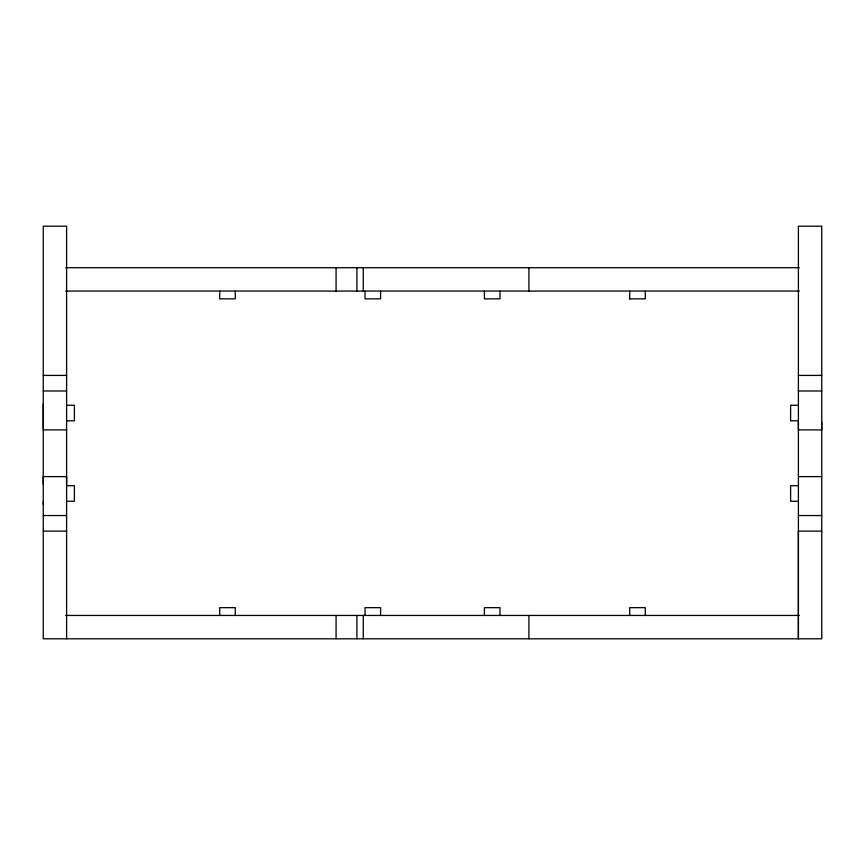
<?xml version="1.0" encoding="UTF-8"?>
<svg xmlns="http://www.w3.org/2000/svg" width="865" height="865" viewBox="0 0 865 865"><rect width="100%" height="100%" fill="white"/><g stroke="black" fill="none" stroke-linecap="round" stroke-linejoin="round"><path stroke-width="1.3" d="M43.25 504.522L43.25 501.927M43.25 484.4L43.25 476.615L66.605 476.615L66.605 484.4M43.25 428.662L43.25 404.063M798.395 422.12L798.395 429.905L821.75 429.905L821.75 422.12M65.675 267.718L799.325 267.718M65.675 291.072L799.325 291.072M629.147 298.858L645.29 298.858L645.29 291.072M43.25 375.41L66.605 375.41M798.395 375.41L821.75 375.41M43.25 390.98L66.605 390.98M798.395 390.98L821.75 390.98M66.605 405.253L74.39 405.253L74.39 420.822L66.605 420.822M798.395 405.253L790.61 405.253L790.61 420.822L798.395 420.822M43.25 429.905L66.605 429.905M798.395 476.615L821.75 476.615M66.605 485.697L74.39 485.697L74.39 501.268L66.605 501.268M798.395 485.697L790.61 485.697L790.61 501.268L798.395 501.268M43.25 515.54L66.605 515.54M798.395 515.54L821.75 515.54M43.25 531.11L66.605 531.11M821.75 531.11L798.395 531.11L798.395 638.803L798.395 226.197L821.75 226.197L821.75 638.803L43.25 638.803L43.25 226.197L66.605 226.197L66.605 638.803M65.675 615.448L799.325 615.448M645.29 615.448L645.29 607.663L629.72 607.663L629.72 615.448M629.72 291.072L629.72 298.858M528.915 267.718L528.915 291.072M528.915 615.448L528.915 638.803M499.97 291.072L499.97 298.858L484.4 298.858L484.4 291.072M499.97 615.448L499.97 607.663L484.4 607.663L484.4 615.448M380.6 291.072L380.6 298.858L365.03 298.858L365.03 291.072M380.6 615.448L380.6 607.663L365.03 607.663L365.03 615.448M363.268 267.718L363.268 291.072M363.268 615.448L363.268 638.803M356.91 267.718L356.91 291.072M356.91 615.448L356.91 638.803M336.074 267.718L336.074 291.072M336.074 615.448L336.074 638.803M235.28 291.072L235.28 298.858L219.71 298.858L219.71 291.072M235.28 615.448L235.28 607.663L219.71 607.663L219.71 615.448"/></g></svg>
